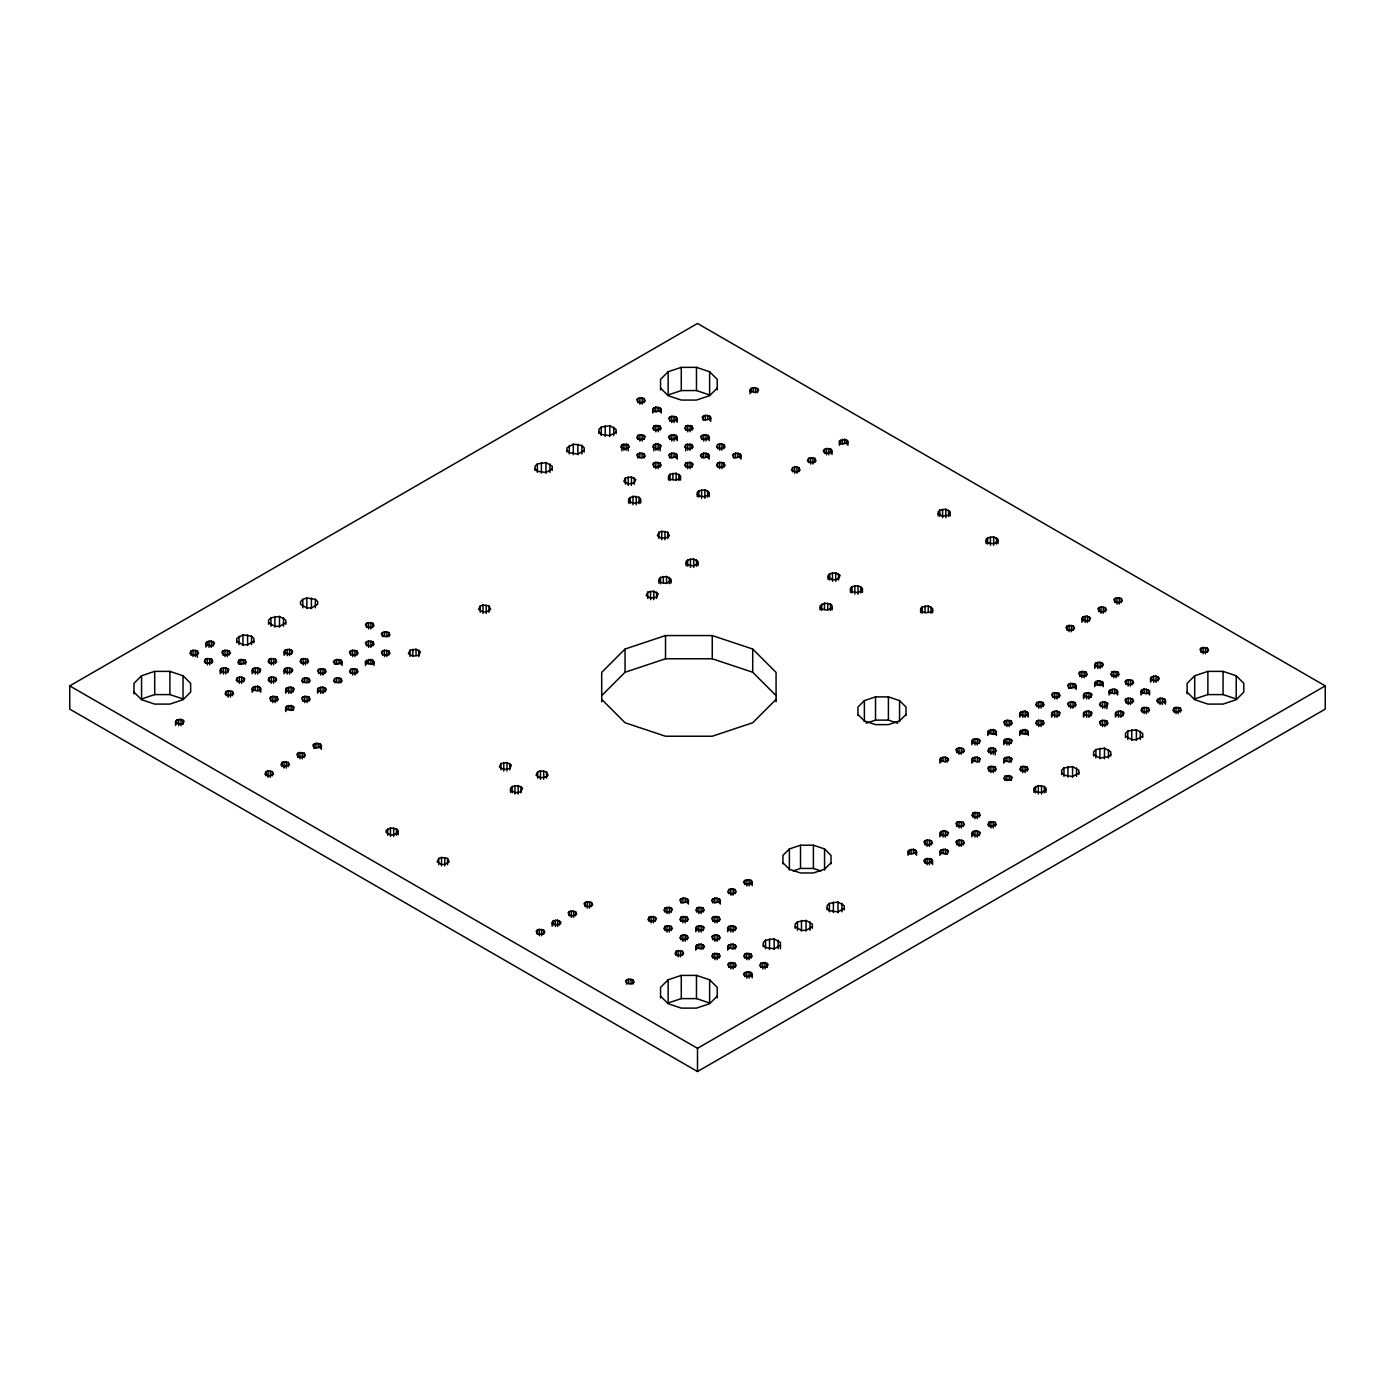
<?xml version="1.0" encoding="UTF-8"?>
<svg xmlns="http://www.w3.org/2000/svg" width="1395" height="1395" viewBox="0 0 1395 1395"><rect width="100%" height="100%" fill="white"/><g stroke="black" fill="none" stroke-linecap="round" stroke-linejoin="round"><path stroke-width="1.5" d="M133.972 692.112L141.558 699.715L154.706 704.091L169.894 704.091L183.041 699.715L190.644 692.112L190.644 683.358L183.041 675.755L169.894 671.379L154.706 671.379L141.558 675.755L133.972 683.358L133.972 693.908M191.08 650.907L189.929 653.383L191.08 654.534L195.37 655.197L198.508 653.383L197.358 650.907L193.068 650.244L191.08 650.907L191.08 655.127M205.885 644.176L211.325 645.99L213.313 645.327L214.464 642.851L211.325 641.037L207.035 641.7L205.885 642.851L205.885 647.071M205.431 659.207L204.28 661.683L207.419 663.497L212.86 661.683L211.726 659.207L207.419 658.545L205.431 659.207L205.431 663.427M222.991 650.907L221.84 652.058L222.991 654.534L227.28 655.197L230.419 653.383L229.268 650.907L224.979 650.244L222.991 650.907L222.991 655.127M253.855 642.729L253.855 638.509L251.553 636.207L242.974 634.882L236.697 638.509L236.697 642.729M285.766 624.297L285.766 620.077L279.488 616.45L270.909 617.776L268.607 620.077L268.607 624.297M220.236 670.89L225.676 672.704L227.681 672.041L228.832 669.565L225.676 667.752L221.386 668.414L220.236 669.565L220.236 673.785M253.855 641.159L247.578 644.786L242.974 644.786L236.697 641.159M175.561 722.488L181.001 724.301L182.989 723.639L184.14 721.163L181.001 719.349L176.712 720.012L175.561 721.163L175.561 725.383M238.946 660.131L237.795 662.608L240.934 664.421L246.374 662.608L245.224 660.131L240.934 659.469L238.946 660.131L238.946 664.351M302.82 599.344L300.518 601.646L300.518 604.314L306.813 607.941L311.399 607.941L317.694 604.314L317.694 601.646L315.392 599.344L306.813 598.019L302.82 599.344L302.82 607.801M285.766 622.728L279.488 626.355L274.885 626.355L268.607 622.728M237.342 677.639L236.191 680.115L239.347 681.928L243.637 681.266L244.788 678.772L241.631 676.959L237.342 677.639L237.342 681.859M226.182 691.449L225.031 693.925L228.17 695.739L233.61 693.925L232.459 691.449L228.17 690.787L226.182 691.449L226.182 695.669M252.164 670.89L257.604 672.704L259.592 672.041L260.743 669.565L257.604 667.752L253.315 668.414L252.164 669.565L252.164 673.785M269.27 659.207L268.119 661.683L271.258 663.497L276.698 661.683L275.547 659.207L271.258 658.545L269.27 659.207L269.27 663.427M284.074 652.476L289.515 654.29L291.503 653.627L292.654 651.151L289.515 649.32L285.225 650L284.074 651.151L284.074 655.371M260.743 692.216L260.743 687.997L257.604 686.183L252.164 687.997L252.164 692.216M269.27 677.639L268.119 680.115L271.258 681.928L276.698 680.115L275.547 677.639L271.258 676.959L269.27 677.639L269.27 681.859M260.743 689.322L257.604 691.135L252.164 689.322M284.074 670.89L289.515 672.704L292.654 670.89L292.654 669.565L289.515 667.752L285.225 668.414L284.074 669.565L284.074 673.785M301.18 659.207L300.03 661.683L303.168 663.497L308.609 661.683L307.458 659.207L303.168 658.545L301.18 659.207L301.18 663.427M270.857 696.977L269.706 698.128L270.857 700.604L275.146 701.267L278.285 699.453L277.134 696.977L272.845 696.314L270.857 696.977L270.857 701.197M285.661 690.246L291.102 692.059L293.107 691.397L294.24 688.921L291.102 687.107L286.812 687.77L285.661 688.921L285.661 693.141M302.767 678.545L301.616 681.022L302.767 682.172L307.057 682.835L310.213 681.022L309.062 678.545L304.773 677.883L302.767 678.545L302.767 682.765M318.723 669.338L317.572 670.489L318.723 672.965L323.03 673.628L326.168 671.815L325.018 669.338L320.728 668.676L318.723 669.338L318.723 673.558M366.606 623.269L365.455 624.419L366.606 626.896L370.896 627.558L374.034 625.745L372.883 623.269L368.594 622.606L366.606 623.269L366.606 627.488M285.661 708.66L291.102 710.473L293.107 709.811L294.24 707.335L291.102 705.521L286.812 706.184L285.661 707.335L285.661 711.555M342.124 665.502L342.124 661.282L340.973 660.131L336.683 659.469L333.544 661.282L333.544 662.608L336.683 664.421L342.124 662.608M302.767 696.977L301.616 698.128L302.767 700.604L307.057 701.267L310.213 699.453L309.062 696.977L304.773 696.314L302.767 696.977L302.767 701.197M552.263 470.446L552.263 466.226L545.968 462.599L537.389 463.925L535.087 466.226L535.087 470.446M350.651 650.907L349.5 652.058L350.651 654.534L354.94 655.197L358.079 653.383L356.928 650.907L352.639 650.244L350.651 650.907L350.651 655.127M317.572 690.246L323.03 692.059L326.168 690.246L326.168 688.921L323.03 687.107L318.723 687.77L317.572 688.921L317.572 693.141M366.606 641.7L365.455 642.851L366.606 645.327L370.896 645.99L374.034 644.176L372.883 641.7L368.594 641.037L366.606 641.7L366.606 645.92M334.695 678.545L333.544 681.022L334.695 682.172L338.985 682.835L342.124 681.022L340.973 678.545L336.683 677.883L334.695 678.545L334.695 682.765M584.174 452.015L584.174 447.795L581.872 445.493L573.293 444.168L566.998 447.795L566.998 452.015M382.561 632.493L381.41 633.644L382.561 636.12L386.851 636.783L389.99 634.969L388.839 632.493L384.549 631.83L382.561 632.493L382.561 636.713M350.651 669.338L349.5 671.815L350.651 672.965L354.94 673.628L358.079 671.815L356.928 669.338L352.639 668.676L350.651 669.338L350.651 673.558M552.263 468.877L545.968 472.504L537.389 471.179L535.087 468.877M374.034 665.502L374.034 661.282L370.896 659.469L365.455 661.282L365.455 665.502M616.084 433.601L616.084 429.381L609.807 425.754L601.228 427.079L598.926 429.381L598.926 433.601M382.561 650.907L381.41 652.058L382.561 654.534L386.851 655.197L389.99 653.383L388.839 650.907L384.549 650.244L382.561 650.907L382.561 655.127M584.174 450.445L577.896 454.072L569.299 452.747L566.998 450.445M374.034 662.608L370.896 664.421L365.455 662.608M637.864 398.482L636.713 399.633L637.864 402.109L642.153 402.771L645.31 400.958L644.159 398.482L639.869 397.819L637.864 398.482L637.864 402.702M266.079 771.592L264.928 774.086L266.079 775.219L270.368 775.899L273.507 774.086L272.356 771.592L268.067 770.929L266.079 771.592L266.079 775.829M717.222 389.885L717.222 379.335L709.619 371.733L696.471 367.356L681.283 367.356L668.135 371.733L660.55 379.335L660.55 389.885M282.034 762.385L280.883 764.861L284.022 766.675L289.462 764.861L288.312 762.385L284.022 761.722L282.034 762.385L282.034 766.605M616.084 432.031L609.807 435.659L601.228 434.333L598.926 432.031M297.989 753.178L296.839 754.329L297.989 756.805L302.279 757.468L305.418 755.654L304.267 753.178L299.977 752.515L297.989 753.178L297.989 757.398M321.373 749.324L321.373 745.104L320.222 743.971L315.933 743.291L312.794 745.104L313.945 747.598L315.933 748.261L321.373 746.447M410.025 650.192L408.421 653.662L412.815 656.191L418.814 655.266L420.436 651.796L416.024 649.268L410.025 650.192L410.025 656.522M661.265 413.077L661.265 408.84L655.824 407.026L652.686 408.84L652.686 413.077M621.908 444.552L620.758 447.028L621.908 448.179L626.198 448.841L629.354 447.028L628.203 444.552L621.908 444.552L621.908 450.881M661.265 410.182L655.824 411.996L652.686 410.182M637.864 435.345L636.713 437.821L639.869 439.634L644.159 438.972L645.31 436.478L642.153 434.665L637.864 435.345L637.864 439.565M653.836 426.12L652.686 428.596L655.824 430.41L661.265 428.596L660.114 426.12L655.824 425.458L653.836 426.12L653.836 430.34M480.229 605.971L478.625 609.441L483.019 611.969L486.245 611.969L490.639 609.441L489.035 605.971L483.019 605.046L480.229 605.971L480.229 612.3M677.22 422.284L677.22 418.064L676.069 416.913L671.78 416.251L668.641 418.064L669.792 420.54L671.78 421.203L677.22 419.389M637.864 453.759L636.713 454.909L637.864 457.386L642.153 458.048L645.31 456.235L644.159 453.759L639.869 453.096L637.864 453.759L637.864 457.978M653.836 444.552L652.686 447.028L655.824 448.841L660.114 448.179L661.265 445.702L658.126 443.889L653.836 444.552L653.836 450.881M625.448 477.91L623.827 481.38L628.238 483.925L634.237 482.984L635.841 479.514L631.447 476.985L625.448 477.91L625.448 484.239M677.22 440.715L677.22 436.478L676.069 435.345L671.78 434.665L668.641 436.478L668.641 437.821L671.78 439.634L677.22 437.821M717.222 388.106L709.619 395.692L696.471 400.069L681.283 400.069L668.135 395.692L660.55 388.106M685.747 426.12L684.596 428.596L687.735 430.41L693.175 428.596L692.025 426.12L687.735 425.458L685.747 426.12L685.747 430.34M653.836 462.983L652.686 464.117L653.836 466.61L658.126 467.273L661.265 465.459L660.114 462.983L655.824 462.303L653.836 462.983L653.836 467.203M710.735 421.36L710.735 417.14L709.584 415.989L705.295 415.326L702.138 417.14L703.289 419.616L705.295 420.279L710.735 418.465M677.22 459.129L677.22 454.909L676.069 453.759L671.78 453.096L668.641 454.909L669.792 457.386L671.78 458.048L677.22 456.235M640.636 503.089L640.636 498.869L639.032 497.265L633.016 496.324L628.622 498.869L628.622 503.089M685.747 444.552L684.596 447.028L685.747 448.179L690.037 448.841L693.175 447.028L692.025 444.552L685.747 444.552L685.747 450.881M709.131 440.715L709.131 436.478L707.98 435.345L703.69 434.665L700.552 436.478L701.702 438.972L703.69 439.634L709.131 437.821M750.022 390.827L755.462 392.64L757.45 391.978L758.601 389.501L755.462 387.688L751.173 388.351L750.022 389.501L750.022 393.721M640.636 500.718L639.032 502.339L633.016 503.264L628.622 500.718M680.533 480.054L680.533 475.834L676.139 473.289L670.123 474.23L668.519 475.834L668.519 480.054M685.747 462.983L684.596 465.459L687.735 467.273L692.025 466.61L693.175 464.117L690.037 462.303L685.747 462.983L685.747 467.203M709.131 459.129L709.131 454.909L707.98 453.759L703.69 453.096L700.552 454.909L700.552 456.235L703.69 458.048L709.131 456.235M680.533 477.7L676.139 480.229L670.123 479.305L668.519 477.7M717.658 444.552L716.507 447.028L719.646 448.841L725.086 447.028L723.935 444.552L719.646 443.889L717.658 444.552L717.658 448.772M717.658 462.983L716.507 465.459L717.658 466.61L721.947 467.273L725.086 465.459L723.935 462.983L719.646 462.303L717.658 462.983L717.658 467.203M741.041 459.129L741.041 454.909L739.891 453.759L735.601 453.096L732.462 454.909L733.613 457.386L735.601 458.048L741.041 456.235M709.253 496.637L709.253 492.418L704.859 489.872L698.843 490.813L697.238 492.418L697.238 496.637M658.946 532.262L657.341 535.732L661.736 538.278L667.752 537.337L669.356 535.732L667.752 532.262L661.736 531.338L658.946 532.262L658.946 538.592M709.253 494.283L704.859 496.812L698.843 495.888L697.238 494.283M398.098 834.751L398.098 830.531L396.476 828.909L390.478 827.985L386.084 830.531L386.084 832.379L390.478 834.925L393.686 834.925L398.098 832.379M670.96 583.232L670.96 579.012L666.566 576.484L660.55 577.408L658.946 579.012L658.946 583.232M647.786 592.143L646.181 595.613L650.576 598.159L656.574 597.234L658.196 593.764L653.784 591.218L647.786 592.143L647.786 598.472M698.075 565.742L698.075 561.505L693.681 558.976L687.683 559.901L686.061 561.505L686.061 565.742M670.96 580.878L666.566 583.424L660.55 582.482L658.946 580.878M792.656 467.587L791.506 470.063L792.656 471.214L796.946 471.876L800.085 470.063L798.934 467.587L794.644 466.924L792.656 467.587L792.656 471.806M698.075 563.371L693.681 565.917L687.683 564.975L686.061 563.371M500.979 763.501L499.375 766.971L503.769 769.517L509.768 768.575L511.39 765.123L506.995 762.577L500.979 763.501L500.979 769.831M808.612 458.362L807.461 460.838L808.612 461.989L812.901 462.652L816.04 460.838L814.889 458.362L810.6 457.7L808.612 458.362L808.612 462.582M831.995 454.526L831.995 450.306L830.845 449.155L826.555 448.492L823.416 450.306L823.416 451.631L826.555 453.445L831.995 451.631M776.073 701.842L776.073 672.407L752.707 649.041L712.252 635.562L665.52 635.562L625.047 649.041L601.698 672.407L601.698 701.842M847.951 445.319L847.951 441.099L844.812 439.285L839.371 441.099L839.371 445.319M847.951 442.424L842.51 444.238L839.371 442.424M438.745 858.396L437.141 861.866L441.535 864.412L444.761 864.412L449.155 861.866L447.551 858.396L441.535 857.472L438.745 858.396L438.745 864.726M601.698 695.617L625.047 672.25L665.52 658.771L712.252 658.771L752.707 672.25L776.073 695.617M510.535 790.006L514.929 792.552L518.155 792.552L520.945 791.61L522.55 788.14L518.155 785.612L512.157 786.536L510.535 788.14L510.535 792.36M537.685 771.801L536.064 775.271L540.475 777.8L546.474 776.875L548.078 775.271L546.474 771.801L540.475 770.86L537.685 771.801L537.685 778.131M828.089 577.199L832.484 579.727L835.71 579.727L838.482 578.803L840.104 575.333L835.71 572.787L829.694 573.729L828.089 575.333L828.089 579.553M832.117 609.964L832.117 605.726L830.513 604.122L824.497 603.198L820.103 605.726L820.103 609.964M862.441 592.457L862.441 588.237L858.047 585.691L852.031 586.615L850.427 588.237L850.427 592.457M832.117 607.592L827.723 610.138L821.725 609.197L820.103 607.592M950.204 515.993L950.204 511.773L945.81 509.227L939.794 510.151L938.19 511.773L938.19 515.993M862.441 590.085L858.047 592.631L852.031 591.707L850.427 590.085M950.204 513.622L948.6 515.226L942.584 516.167L938.19 513.622M537.337 930.064L536.186 931.215L537.337 933.691L541.626 934.354L544.765 932.54L543.631 930.064L539.324 929.401L537.337 930.064L537.337 934.284M552.141 923.316L557.582 925.129L560.738 923.316L560.738 921.99L557.582 920.177L553.292 920.84L552.141 921.99L552.141 926.21M776.073 699.383L752.707 722.75L712.252 736.229L665.52 736.229L625.047 722.75L601.698 699.383M569.247 911.632L568.114 912.783L569.247 915.259L573.554 915.922L576.693 914.109L575.542 911.632L571.253 910.97L569.247 911.632L569.247 915.852M585.22 902.425L584.069 903.576L585.22 906.053L589.51 906.715L592.648 904.902L591.497 902.425L587.208 901.763L585.22 902.425L585.22 906.645M998.07 543.631L998.07 539.412L993.676 536.866L987.677 537.79L986.056 539.412L986.056 543.631M932.645 612.719L932.645 608.499L928.25 605.953L922.252 606.895L920.63 608.499L920.63 612.719M998.07 541.26L993.676 543.806L987.677 542.864L986.056 541.26M932.645 610.365L931.04 611.969L925.042 612.893L920.63 610.365M906 715.495L906 707.056L899.548 700.604L888.406 696.89L875.519 696.89L864.377 700.604L857.942 707.056L857.942 715.495M649.041 917.16L647.89 919.636L651.029 921.45L655.319 920.787L656.47 918.311L653.331 916.498L649.041 917.16L649.041 921.38M664.996 907.953L663.846 910.429L666.984 912.243L671.274 911.58L672.425 909.104L669.286 907.291L664.996 907.953L664.996 912.173M688.38 904.1L688.38 899.88L687.229 898.729L682.94 898.066L679.801 899.88L680.952 902.356L682.94 903.018L688.38 901.205M664.996 926.367L663.846 928.843L666.984 930.657L672.425 928.843L671.274 926.367L666.984 925.705L664.996 926.367L664.996 930.587M680.952 917.16L679.801 919.636L680.952 920.787L685.241 921.45L688.38 919.636L687.229 917.16L682.94 916.498L680.952 917.16L680.952 921.38M696.907 907.953L695.756 910.429L698.895 912.243L704.336 910.429L703.202 907.953L698.895 907.291L696.907 907.953L696.907 912.173M626.704 979.813L625.553 980.964L626.704 983.44L630.993 984.103L634.132 982.289L632.981 979.813L628.692 979.15L626.704 979.813L626.704 984.033M720.308 904.1L720.308 899.88L719.157 898.729L714.868 898.066L711.712 899.88L711.712 901.205L714.868 903.018L720.308 901.205M680.952 935.592L679.801 938.068L682.94 939.881L688.38 938.068L687.229 935.592L682.94 934.929L680.952 935.592L680.952 939.812M728.818 889.522L727.684 891.998L728.818 893.149L733.125 893.811L736.264 891.998L735.113 889.522L730.823 888.859L728.818 889.522L728.818 893.742M906 714.484L899.548 720.919L888.406 724.633L875.519 724.633L864.377 720.919L857.942 714.484M695.756 928.843L701.197 930.657L703.202 929.994L704.336 927.518L701.197 925.705L696.907 926.367L695.756 927.518L695.756 931.738M752.219 885.685L752.219 881.466L751.068 880.315L746.778 879.652L743.64 881.466L743.64 882.791L746.778 884.604L752.219 882.791M676.174 951.25L675.023 953.727L676.174 954.877L680.464 955.54L683.602 953.727L682.451 951.25L678.162 950.588L676.174 951.25L676.174 955.47M712.862 917.16L711.712 918.311L712.862 920.787L717.152 921.45L720.308 919.636L719.157 917.16L714.868 916.498L712.862 917.16L712.862 921.38M831.001 863.819L831.001 855.379L824.55 848.945L813.407 845.213L800.521 845.213L789.378 848.945L782.944 855.379L782.944 863.819M695.756 947.275L701.197 949.088L704.336 947.275L704.336 945.949L701.197 944.136L696.907 944.799L695.756 945.949L695.756 950.169M717.222 997.931L717.222 987.364L709.619 979.778L696.471 975.401L681.283 975.401L668.135 979.778L660.55 987.364L660.55 997.931M712.862 935.592L711.712 936.743L712.862 939.219L717.152 939.881L720.308 938.068L719.157 935.592L714.868 934.929L712.862 935.592L712.862 939.812M727.684 928.843L733.125 930.657L736.264 928.843L736.264 927.518L733.125 925.705L728.818 926.367L727.684 927.518L727.684 931.738M712.862 954.006L711.712 956.482L714.868 958.295L720.308 956.482L719.157 954.006L714.868 953.343L712.862 954.006L712.862 958.225M727.684 947.275L733.125 949.088L736.264 947.275L736.264 945.949L733.125 944.136L728.818 944.799L727.684 945.949L727.684 950.169M728.818 963.23L727.684 964.381L728.818 966.857L733.125 967.52L736.264 965.706L735.113 963.23L730.823 962.567L728.818 963.23L728.818 967.45M1067.123 626.041L1065.972 627.192L1067.123 629.668L1071.412 630.331L1074.551 628.517L1073.4 626.041L1069.111 625.378L1067.123 626.041L1067.123 630.261M831.001 862.808L824.55 869.242L813.407 872.974L800.521 872.974L789.378 869.242L782.944 862.808M744.79 954.006L743.64 956.482L746.778 958.295L752.219 956.482L751.068 954.006L746.778 953.343L744.79 954.006L744.79 958.225M939.899 760.258L945.339 762.071L948.495 760.258L948.495 758.932L945.339 757.119L941.05 757.781L939.899 758.932L939.899 763.152M1081.927 619.31L1087.368 621.124L1089.355 620.461L1090.506 617.985L1087.368 616.172L1083.078 616.834L1081.927 617.985L1081.927 622.205M780.45 948.844L780.45 942.514L774.155 938.887L765.576 940.23L763.274 942.514L763.274 946.734M957.005 748.574L955.854 749.725L957.005 752.201L961.294 752.864L964.451 751.051L963.3 748.574L959.01 747.912L957.005 748.574L957.005 752.794M1099.033 607.61L1097.882 608.761L1099.033 611.237L1103.323 611.899L1106.462 610.086L1105.311 607.61L1101.021 606.947L1099.033 607.61L1099.033 611.83M971.827 741.826L977.267 743.64L979.255 742.977L980.406 740.501L977.267 738.687L972.96 739.35L971.827 740.501L971.827 744.721M717.222 996.135L709.619 1003.737L696.471 1008.114L681.283 1008.114L668.135 1003.737L660.55 996.135M1114.989 598.403L1113.838 599.554L1114.989 602.03L1119.278 602.692L1122.417 600.879L1121.266 598.403L1116.976 597.74L1114.989 598.403L1114.989 602.623M752.219 977.808L752.219 973.588L751.068 972.437L746.778 971.774L743.64 973.588L743.64 974.913L746.778 976.727L752.219 974.913M812.361 928.32L812.361 924.1L806.066 920.473L797.487 921.799L795.185 924.1L795.185 928.32M996.361 735.514L996.361 731.294L993.223 729.48L987.782 731.294L987.782 735.514M760.746 963.23L759.595 965.706L762.734 967.52L767.023 966.857L768.174 964.381L765.035 962.567L760.746 963.23L760.746 967.45M780.45 945.182L774.155 948.809L765.576 947.484L763.274 945.182M1004.888 720.936L1003.737 722.087L1004.888 724.563L1009.178 725.226L1012.317 723.412L1011.166 720.936L1006.876 720.273L1004.888 720.936L1004.888 725.156M996.361 732.619L993.223 734.433L987.782 732.619M971.827 760.258L977.267 762.071L979.255 761.408L980.406 758.932L977.267 757.119L972.96 757.781L971.827 758.932L971.827 763.152M1028.272 717.082L1028.272 712.862L1025.133 711.049L1019.693 712.862L1019.693 717.082M844.271 909.889L844.271 905.669L837.994 902.042L829.397 903.367L827.113 905.669L827.113 909.889M988.933 748.574L987.782 751.051L990.921 752.864L996.361 751.051L995.21 748.574L990.921 747.912L988.933 748.574L988.933 752.794M812.361 926.751L806.066 930.378L801.48 930.378L795.185 926.751M1036.799 702.505L1035.648 704.981L1038.787 706.794L1044.227 704.981L1043.076 702.505L1038.787 701.842L1036.799 702.505L1036.799 706.724M1028.272 714.188L1025.133 716.001L1019.693 714.188M1003.737 741.826L1009.178 743.64L1011.166 742.977L1012.317 740.501L1009.178 738.687L1004.888 739.35L1003.737 740.501L1003.737 744.721M1052.754 693.298L1051.603 694.448L1052.754 696.925L1057.044 697.587L1060.183 695.774L1059.032 693.298L1054.742 692.635L1052.754 693.298L1052.754 697.517M1028.272 735.514L1028.272 731.294L1025.133 729.48L1019.693 731.294L1019.693 735.514M1079.887 672.111L1078.736 673.244L1079.887 675.738L1084.177 676.401L1087.315 674.587L1086.164 672.111L1081.875 671.431L1079.887 672.111L1079.887 676.331M844.271 908.319L837.994 911.946L829.397 910.621L827.113 908.319M1076.138 689.444L1076.138 685.224L1074.987 684.073L1070.697 683.41L1067.559 685.224L1068.709 687.7L1070.697 688.363L1076.138 686.549M988.933 766.988L987.782 768.139L988.933 770.615L993.223 771.278L996.361 769.465L995.21 766.988L990.921 766.326L988.933 766.988L988.933 771.208M1036.799 720.936L1035.648 723.412L1038.787 725.226L1044.227 723.412L1043.076 720.936L1038.787 720.273L1036.799 720.936L1036.799 725.156M1094.691 665.363L1100.132 667.176L1103.271 665.363L1103.271 664.037L1100.132 662.224L1095.842 662.887L1094.691 664.037L1094.691 668.257M916.567 855.274L916.567 851.055L913.429 849.241L907.988 851.055L907.988 855.274M1028.272 732.619L1025.133 734.433L1019.693 732.619M1003.737 760.258L1009.178 762.071L1011.166 761.408L1012.317 758.932L1009.178 757.119L1004.888 757.781L1003.737 758.932L1003.737 763.152M1051.603 714.188L1057.044 716.001L1059.032 715.339L1060.183 712.862L1057.044 711.049L1052.754 711.712L1051.603 712.862L1051.603 717.082M925.094 840.697L923.943 841.848L925.094 844.324L929.384 844.986L932.523 843.173L931.372 840.697L927.082 840.034L925.094 840.697L925.094 844.917M916.567 852.38L911.127 854.193L907.988 852.38M1068.709 702.505L1067.559 703.655L1068.709 706.132L1072.999 706.794L1076.138 704.981L1074.987 702.505L1070.697 701.842L1068.709 702.505L1068.709 706.724M939.899 833.966L945.339 835.779L947.344 835.117L948.495 832.641L945.339 830.827L941.05 831.49L939.899 832.641L939.899 836.861M1103.271 686.689L1103.271 682.469L1097.83 680.655L1094.691 682.469L1094.691 686.689M1083.514 695.774L1088.954 697.587L1090.942 696.925L1092.093 694.448L1088.954 692.635L1084.665 693.298L1083.514 694.448L1083.514 698.668M957.005 822.265L955.854 823.416L957.005 825.892L961.294 826.555L964.451 824.741L963.3 822.265L959.01 821.603L957.005 822.265L957.005 826.485M1004.888 776.213L1003.737 778.689L1006.876 780.503L1011.166 779.84L1012.317 777.364L1009.178 775.55L1004.888 776.213L1004.888 780.433M1111.798 672.111L1110.647 674.587L1113.785 676.401L1119.226 674.587L1118.075 672.111L1113.785 671.431L1111.798 672.111L1111.798 676.331M932.523 864.499L932.523 860.279L931.372 859.128L927.082 858.466L923.943 860.279L923.943 861.604L927.082 863.418L932.523 861.604M972.96 813.058L971.827 815.534L974.965 817.348L980.406 815.534L979.255 813.058L974.965 812.396L972.96 813.058L972.96 817.278M1103.271 683.794L1100.132 685.608L1094.691 683.794M1020.844 766.988L1019.693 769.465L1022.831 771.278L1028.272 769.465L1027.121 766.988L1022.831 766.326L1020.844 766.988L1020.844 771.208M939.899 852.38L945.339 854.193L947.344 853.531L948.495 851.055L945.339 849.241L941.05 849.904L939.899 851.055L939.899 855.274M1083.514 714.188L1088.954 716.001L1090.942 715.339L1092.093 712.862L1088.954 711.049L1084.665 711.712L1083.514 712.862L1083.514 717.082M957.005 840.697L955.854 841.848L957.005 844.324L961.294 844.986L964.451 843.173L963.3 840.697L959.01 840.034L957.005 840.697L957.005 844.917M1117.639 694.972L1117.639 690.752L1114.483 688.938L1109.042 690.752L1109.042 694.972M1100.62 702.505L1099.469 704.981L1102.608 706.794L1106.915 706.132L1108.049 703.655L1104.91 701.842L1100.62 702.505L1100.62 706.724M971.827 833.966L977.267 835.779L979.255 835.117L980.406 832.641L977.267 830.827L972.96 831.49L971.827 832.641L971.827 836.861M1126.149 680.394L1125.015 681.545L1126.149 684.021L1130.456 684.683L1133.594 682.87L1132.444 680.394L1128.154 679.731L1126.149 680.394L1126.149 684.614M1117.639 692.077L1114.483 693.89L1109.042 692.077M988.933 822.265L987.782 824.741L990.921 826.555L996.361 824.741L995.21 822.265L990.921 821.603L988.933 822.265L988.933 826.485M1100.62 720.936L1099.469 722.087L1100.62 724.563L1104.91 725.226L1108.049 723.412L1106.915 720.936L1102.608 720.273L1100.62 720.936L1100.62 725.156M1045.954 792.36L1045.954 788.14L1044.332 786.536L1038.333 785.612L1033.939 788.14L1033.939 792.36M1126.149 698.825L1125.015 699.976L1126.149 702.452L1130.456 703.115L1133.594 701.301L1132.444 698.825L1128.154 698.163L1126.149 698.825L1126.149 703.045M1115.425 714.188L1120.865 716.001L1122.87 715.339L1124.021 712.862L1120.865 711.049L1116.575 711.712L1115.425 712.862L1115.425 717.082M1150.544 679.191L1155.984 681.004L1159.123 679.191L1159.123 677.865L1155.984 676.052L1151.695 676.714L1150.544 677.865L1150.544 682.085M1078.841 774.469L1078.841 770.249L1072.563 766.622L1063.966 767.947L1061.682 770.249L1061.682 774.469M1149.55 694.972L1149.55 690.752L1144.109 688.938L1140.971 690.752L1140.971 694.972M1045.954 790.006L1041.542 792.552L1035.543 791.61L1033.939 790.006M1149.55 692.077L1146.411 693.89L1140.971 692.077M1110.751 756.038L1110.751 751.818L1104.474 748.191L1095.895 749.516L1093.593 751.818L1093.593 756.038M1201.147 648.152L1199.996 649.303L1201.147 651.779L1205.437 652.442L1208.593 650.628L1207.442 648.152L1203.153 647.489L1201.147 648.152L1201.147 652.372M1142.121 708.032L1140.971 710.508L1144.109 712.322L1149.55 710.508L1148.399 708.032L1144.109 707.37L1142.121 708.032L1142.121 712.252M1078.841 772.9L1072.563 776.527L1063.966 775.202L1061.682 772.9M1165.505 704.196L1165.505 699.976L1164.354 698.825L1160.065 698.163L1156.926 699.976L1156.926 701.301L1160.065 703.115L1165.505 701.301M1142.662 737.606L1142.662 733.386L1136.384 729.759L1127.805 731.102L1125.503 733.386L1125.503 737.606M1110.751 754.468L1108.45 756.77L1099.87 758.095L1093.593 754.468M1187.128 692.112L1194.713 699.715L1207.878 704.091L1223.066 704.091L1236.214 699.715L1243.799 692.112L1243.799 683.358L1236.214 675.755L1223.066 671.379L1207.878 671.379L1194.713 675.755L1187.128 683.358L1187.128 693.908M1142.662 736.054L1136.384 739.681L1131.781 739.681L1125.503 736.054M1174.032 708.032L1172.881 710.508L1176.02 712.322L1181.46 710.508L1180.309 708.032L1176.02 707.37L1174.032 708.032L1174.032 712.252M69.75 685.887L697.5 323.466L1325.25 685.887L1325.25 709.113L697.5 1071.534L69.75 709.113L69.75 685.887L697.5 1048.325L1325.25 685.887M709.619 371.733L709.619 394.959L696.471 390.565L681.283 390.565L668.135 394.959L668.135 371.733M183.041 675.755L183.041 698.965L169.894 694.588L154.706 694.588L141.558 698.965L141.558 675.755M866.225 723.203L875.519 720.116L888.406 720.116L897.7 723.203M1236.214 675.755L1236.214 698.965L1223.066 694.588L1207.878 694.588L1194.713 698.965L1194.713 675.755M793.092 870.916L800.521 868.44L813.407 868.44L820.835 870.916M709.619 979.778L709.619 1002.988L696.471 998.611L681.283 998.611L668.135 1002.988L668.135 979.778M1223.066 671.379L1223.066 694.588M1207.878 671.379L1207.878 694.588M1207.442 648.152L1207.442 652.372M1205.437 647.489L1205.437 653.819M1203.153 647.489L1203.153 653.819M1180.309 708.032L1180.309 712.252M1178.322 707.37L1178.322 713.699M1176.02 707.37L1176.02 713.699M1164.354 698.825L1164.354 703.045M1162.366 698.163L1162.366 704.492M1160.065 698.163L1160.065 704.492M1158.077 698.825L1158.077 703.045M1157.972 676.714L1157.972 680.934M1155.984 676.052L1155.984 682.382M1153.682 676.052L1153.682 682.382M1151.695 676.714L1151.695 680.934M1148.399 689.601L1148.399 693.821M1148.399 708.032L1148.399 712.252M1146.411 688.938L1146.411 693.158M1146.411 707.37L1146.411 713.699M1144.109 688.938L1144.109 693.158M1144.109 707.37L1144.109 713.699M1142.121 689.601L1142.121 693.821M1140.36 731.102L1140.36 739.542M1136.384 729.759L1136.384 740.309M1132.444 680.394L1132.444 684.614M1132.444 698.825L1132.444 703.045M1131.781 729.759L1131.781 740.309M1130.456 679.731L1130.456 686.061M1130.456 698.163L1130.456 704.492M1128.154 679.731L1128.154 686.061M1128.154 698.163L1128.154 704.492M1127.805 731.102L1127.805 739.542M1122.87 711.712L1122.87 715.931M1121.266 598.403L1121.266 602.623M1120.865 711.049L1120.865 717.379M1119.278 597.74L1119.278 604.07M1118.581 711.049L1118.581 717.379M1118.075 672.111L1118.075 676.331M1116.976 597.74L1116.976 604.07M1116.488 689.601L1116.488 693.821M1116.575 711.712L1116.575 715.931M1116.087 671.431L1116.087 677.778M1114.483 688.938L1114.483 693.158M1113.785 671.431L1113.785 677.778M1112.199 688.938L1112.199 693.158M1110.193 689.601L1110.193 693.821M1108.45 749.516L1108.45 757.956M1106.915 702.505L1106.915 708.834M1106.915 720.936L1106.915 725.156M1105.311 607.61L1105.311 611.83M1104.91 701.842L1104.91 708.172M1104.91 720.273L1104.91 726.603M1104.474 748.191L1104.474 758.74M1103.323 606.947L1103.323 613.277M1102.608 701.842L1102.608 708.172M1102.608 720.273L1102.608 726.603M1102.12 662.887L1102.12 667.106M1102.12 681.318L1102.12 685.538M1101.021 606.947L1101.021 613.277M1100.132 662.224L1100.132 668.554M1100.132 680.655L1100.132 684.875M1099.87 748.191L1099.87 758.74M1097.83 662.224L1097.83 668.554M1097.83 680.655L1097.83 684.875M1095.895 749.516L1095.895 757.956M1095.842 662.887L1095.842 667.106M1095.842 681.318L1095.842 685.538M1090.942 693.298L1090.942 697.517M1090.942 711.712L1090.942 715.931M1089.355 616.834L1089.355 621.054M1088.954 692.635L1088.954 698.965M1088.954 711.049L1088.954 717.379M1087.368 616.172L1087.368 622.501M1086.653 692.635L1086.653 698.965M1086.653 711.049L1086.653 717.379M1086.164 672.111L1086.164 676.331M1085.066 616.172L1085.066 622.501M1084.665 693.298L1084.665 697.517M1084.665 711.712L1084.665 715.931M1084.177 671.431L1084.177 677.778M1083.078 616.834L1083.078 621.054M1081.875 671.431L1081.875 677.778M1076.539 767.947L1076.539 776.387M1074.987 684.073L1074.987 688.293M1074.987 702.505L1074.987 706.724M1073.4 626.041L1073.4 630.261M1072.999 683.41L1072.999 687.63M1072.999 701.842L1072.999 708.172M1072.563 766.622L1072.563 777.172M1071.412 625.378L1071.412 631.708M1070.697 683.41L1070.697 687.63M1070.697 701.842L1070.697 708.172M1069.111 625.378L1069.111 631.708M1068.709 684.073L1068.709 688.293M1067.96 766.622L1067.96 777.172M1063.966 767.947L1063.966 776.387M1059.032 693.298L1059.032 697.517M1059.032 711.712L1059.032 715.931M1057.044 692.635L1057.044 698.965M1057.044 711.049L1057.044 717.379M1054.742 692.635L1054.742 698.965M1054.742 711.049L1054.742 717.379M1052.754 711.712L1052.754 715.931M1044.332 786.536L1044.332 792.866M1043.076 702.505L1043.076 706.724M1043.076 720.936L1043.076 725.156M1041.542 785.612L1041.542 794.051M1041.088 701.842L1041.088 708.172M1041.088 720.273L1041.088 726.603M1038.787 701.842L1038.787 708.172M1038.787 720.273L1038.787 726.603M1038.333 785.612L1038.333 794.051M1035.543 786.536L1035.543 792.866M1027.121 711.712L1027.121 715.931M1027.121 730.143L1027.121 734.363M1027.121 766.988L1027.121 771.208M1025.133 711.049L1025.133 717.379M1025.133 729.48L1025.133 733.7M1025.133 766.326L1025.133 772.656M1022.831 711.049L1022.831 717.379M1022.831 729.48L1022.831 733.7M1022.831 766.326L1022.831 772.656M1020.844 711.712L1020.844 715.931M1020.844 730.143L1020.844 734.363M1011.166 720.936L1011.166 725.156M1011.166 739.35L1011.166 743.57M1011.166 757.781L1011.166 762.001M1011.166 776.213L1011.166 780.433M1009.178 720.273L1009.178 726.603M1009.178 738.687L1009.178 745.017M1009.178 757.119L1009.178 761.339M1009.178 775.55L1009.178 779.77M1006.876 720.273L1006.876 726.603M1006.876 738.687L1006.876 745.017M1006.876 757.119L1006.876 761.339M1006.876 775.55L1006.876 779.77M1004.888 739.35L1004.888 743.57M1004.888 757.781L1004.888 762.001M996.466 537.79L996.466 544.12M995.21 730.143L995.21 734.363M995.21 748.574L995.21 754.904M995.21 766.988L995.21 771.208M995.21 822.265L995.21 826.485M993.676 536.866L993.676 545.306M993.223 729.48L993.223 733.7M993.223 747.912L993.223 754.242M993.223 766.326L993.223 772.656M993.223 821.603L993.223 827.933M990.921 729.48L990.921 733.7M990.921 747.912L990.921 754.242M990.921 766.326L990.921 772.656M990.921 821.603L990.921 827.933M990.45 536.866L990.45 545.306M988.933 730.143L988.933 734.363M987.677 537.79L987.677 544.12M979.255 739.35L979.255 743.57M979.255 757.781L979.255 762.001M979.255 813.058L979.255 817.278M979.255 831.49L979.255 835.71M977.267 738.687L977.267 745.017M977.267 757.119L977.267 761.339M977.267 812.396L977.267 818.725M977.267 830.827L977.267 837.157M974.965 738.687L974.965 745.017M974.965 757.119L974.965 761.339M974.965 812.396L974.965 818.725M974.965 830.827L974.965 837.157M972.96 739.35L972.96 743.57M972.96 757.781L972.96 762.001M972.96 831.49L972.96 835.71M963.3 748.574L963.3 752.794M963.3 822.265L963.3 826.485M963.3 840.697L963.3 844.917M961.294 747.912L961.294 754.242M961.294 821.603L961.294 827.933M961.294 840.034L961.294 846.364M959.01 747.912L959.01 754.242M959.01 821.603L959.01 827.933M959.01 840.034L959.01 846.364M948.6 510.151L948.6 516.481M947.344 757.781L947.344 762.001M947.344 831.49L947.344 835.71M947.344 849.904L947.344 854.124M945.81 509.227L945.81 517.667M945.339 757.119L945.339 761.339M945.339 830.827L945.339 837.157M945.339 849.241L945.339 853.461M943.037 757.119L943.037 761.339M943.037 830.827L943.037 837.157M943.037 849.241L943.037 853.461M942.584 509.227L942.584 517.667M941.05 757.781L941.05 762.001M941.05 831.49L941.05 835.71M941.05 849.904L941.05 854.124M939.794 510.151L939.794 516.481M931.372 840.697L931.372 844.917M931.372 859.128L931.372 863.348M931.04 606.895L931.04 613.225M929.384 840.034L929.384 846.364M929.384 858.466L929.384 864.795M928.25 605.953L928.25 612.283M927.082 840.034L927.082 846.364M927.082 858.466L927.082 864.795M925.042 605.953L925.042 612.283M925.094 859.128L925.094 863.348M922.252 606.895L922.252 613.225M915.416 849.904L915.416 854.124M913.429 849.241L913.429 853.461M911.127 849.241L911.127 853.461M909.139 849.904L909.139 854.124M899.548 700.604L899.548 721.721M888.406 696.89L888.406 720.116M875.519 696.89L875.519 720.116M864.377 700.604L864.377 721.721M860.837 586.615L860.837 592.945M858.047 585.691L858.047 594.13M854.821 585.691L854.821 594.13M852.031 586.615L852.031 592.945M846.8 439.948L846.8 444.168M844.812 439.285L844.812 443.505M842.51 439.285L842.51 443.505M841.97 903.367L841.97 911.807M840.522 439.948L840.522 444.168M838.482 573.729L838.482 580.058M837.994 902.042L837.994 912.592M835.71 572.787L835.71 581.227M833.39 902.042L833.39 912.592M832.484 572.787L832.484 581.227M830.845 449.155L830.845 453.375M830.513 604.122L830.513 610.452M829.694 573.729L829.694 580.058M829.397 903.367L829.397 911.807M828.857 448.492L828.857 454.822M827.723 603.198L827.723 609.528M826.555 448.492L826.555 454.822M824.567 449.155L824.567 453.375M824.497 603.198L824.497 609.528M824.55 848.945L824.55 870.044M821.725 604.122L821.725 610.452M814.889 458.362L814.889 462.582M813.407 845.213L813.407 868.44M812.901 457.7L812.901 464.029M810.6 457.7L810.6 464.029M810.059 921.799L810.059 930.238M806.066 920.473L806.066 931.023M801.48 920.473L801.48 931.023M800.521 845.213L800.521 868.44M798.934 467.587L798.934 471.806M797.487 921.799L797.487 930.238M796.946 466.924L796.946 473.254M794.644 466.924L794.644 473.254M789.378 848.945L789.378 870.044M778.148 940.23L778.148 948.67M774.155 938.887L774.155 949.454M769.552 938.887L769.552 949.454M767.023 963.23L767.023 967.45M765.576 940.23L765.576 948.67M765.035 962.567L765.035 968.897M762.734 962.567L762.734 968.897M757.45 388.351L757.45 392.57M755.462 387.688L755.462 391.908M753.16 387.688L753.16 391.908M752.707 649.041L752.707 672.25M751.173 388.351L751.173 392.57M751.068 880.315L751.068 884.535M751.068 954.006L751.068 958.225M751.068 972.437L751.068 976.657M749.08 879.652L749.08 885.982M749.08 953.343L749.08 959.673M749.08 971.774L749.08 978.104M746.778 879.652L746.778 885.982M746.778 953.343L746.778 959.673M746.778 971.774L746.778 978.104M744.79 880.315L744.79 884.535M744.79 972.437L744.79 976.657M739.891 453.759L739.891 457.978M737.903 453.096L737.903 457.316M735.601 453.096L735.601 457.316M735.113 889.522L735.113 893.742M735.113 926.367L735.113 930.587M735.113 944.799L735.113 949.019M735.113 963.23L735.113 967.45M733.613 453.759L733.613 457.978M733.125 888.859L733.125 895.189M733.125 925.705L733.125 932.034M733.125 944.136L733.125 948.356M733.125 962.567L733.125 968.897M730.823 888.859L730.823 895.189M730.823 925.705L730.823 932.034M730.823 944.136L730.823 948.356M730.823 962.567L730.823 968.897M728.818 926.367L728.818 930.587M728.818 944.799L728.818 949.019M723.935 444.552L723.935 448.772M723.935 462.983L723.935 467.203M721.947 443.889L721.947 450.219M721.947 462.303L721.947 468.65M719.646 443.889L719.646 450.219M719.646 462.303L719.646 468.65M719.157 898.729L719.157 902.949M719.157 917.16L719.157 921.38M719.157 935.592L719.157 939.812M719.157 954.006L719.157 958.225M717.152 898.066L717.152 902.286M717.152 916.498L717.152 922.827M717.152 934.929L717.152 941.259M717.152 953.343L717.152 959.673M714.868 898.066L714.868 902.286M714.868 916.498L714.868 922.827M714.868 934.929L714.868 941.259M714.868 953.343L714.868 959.673M712.862 898.729L712.862 902.949M712.252 635.562L712.252 658.771M709.584 415.989L709.584 420.209M707.98 435.345L707.98 439.565M707.98 453.759L707.98 457.978M707.579 415.326L707.579 419.546M707.649 490.813L707.649 497.143M705.992 434.665L705.992 441.012M705.992 453.096L705.992 457.316M705.295 415.326L705.295 419.546M704.859 489.872L704.859 498.329M703.69 434.665L703.69 441.012M703.69 453.096L703.69 457.316M703.289 415.989L703.289 420.209M703.202 907.953L703.202 912.173M703.202 926.367L703.202 930.587M703.202 944.799L703.202 949.019M701.702 435.345L701.702 439.565M701.702 453.759L701.702 457.978M701.633 489.872L701.633 498.329M701.197 907.291L701.197 913.62M701.197 925.705L701.197 932.034M701.197 944.136L701.197 948.356M698.895 907.291L698.895 913.62M698.895 925.705L698.895 932.034M698.895 944.136L698.895 948.356M698.843 490.813L698.843 497.143M697.5 1048.325L697.5 1071.534M696.907 926.367L696.907 930.587M696.907 944.799L696.907 949.019M696.471 367.356L696.471 390.565M696.471 559.901L696.471 566.231M696.471 975.401L696.471 998.611M693.681 558.976L693.681 567.416M692.025 426.12L692.025 430.34M692.025 444.552L692.025 448.772M692.025 462.983L692.025 467.203M690.473 558.976L690.473 567.416M690.037 425.458L690.037 431.787M690.037 443.889L690.037 450.219M690.037 462.303L690.037 468.65M687.735 425.458L687.735 431.787M687.735 443.889L687.735 450.219M687.735 462.303L687.735 468.65M687.683 559.901L687.683 566.231M687.229 898.729L687.229 902.949M687.229 917.16L687.229 921.38M687.229 935.592L687.229 939.812M685.241 898.066L685.241 902.286M685.241 916.498L685.241 922.827M685.241 934.929L685.241 941.259M682.94 898.066L682.94 902.286M682.94 916.498L682.94 922.827M682.94 934.929L682.94 941.259M682.451 951.25L682.451 955.47M681.283 367.356L681.283 390.565M681.283 975.401L681.283 998.611M680.952 898.729L680.952 902.949M680.464 950.588L680.464 956.918M678.912 474.23L678.912 480.56M678.162 950.588L678.162 956.918M676.069 416.913L676.069 421.133M676.069 435.345L676.069 439.565M676.069 453.759L676.069 457.978M676.139 473.289L676.139 479.636M674.081 416.251L674.081 422.58M674.081 434.665L674.081 441.012M674.081 453.096L674.081 457.316M672.913 473.289L672.913 479.636M671.78 416.251L671.78 422.58M671.78 434.665L671.78 441.012M671.78 453.096L671.78 457.316M671.274 907.953L671.274 912.173M671.274 926.367L671.274 930.587M670.123 474.23L670.123 480.56M669.792 416.913L669.792 421.133M669.792 435.345L669.792 439.565M669.792 453.759L669.792 457.978M669.338 577.408L669.338 583.738M669.286 907.291L669.286 913.62M669.286 925.705L669.286 932.034M667.752 532.262L667.752 538.592M666.984 907.291L666.984 913.62M666.984 925.705L666.984 932.034M666.566 576.484L666.566 582.814M665.52 635.562L665.52 658.771M664.962 531.338L664.962 539.778M663.34 576.484L663.34 582.814M661.736 531.338L661.736 539.778M660.55 577.408L660.55 583.738M660.114 407.706L660.114 411.926M660.114 426.12L660.114 430.34M660.114 444.552L660.114 450.881M660.114 462.983L660.114 467.203M658.126 407.026L658.126 411.263M658.126 425.458L658.126 431.787M658.126 443.889L658.126 450.219M658.126 462.303L658.126 468.65M656.574 592.143L656.574 598.472M655.824 407.026L655.824 411.263M655.824 425.458L655.824 431.787M655.824 443.889L655.824 450.219M655.824 462.303L655.824 468.65M655.319 917.16L655.319 921.38M653.836 407.706L653.836 411.926M653.784 591.218L653.784 599.658M653.331 916.498L653.331 922.827M651.029 916.498L651.029 922.827M650.576 591.218L650.576 599.658M644.159 398.482L644.159 402.702M644.159 435.345L644.159 439.565M644.159 453.759L644.159 457.978M642.153 397.819L642.153 404.149M642.153 434.665L642.153 441.012M642.153 453.096L642.153 457.316M639.869 397.819L639.869 404.149M639.869 434.665L639.869 441.012M639.869 453.096L639.869 457.316M639.032 497.265L639.032 503.595M636.242 496.324L636.242 504.763M634.237 477.91L634.237 484.239M633.016 496.324L633.016 504.763M632.981 979.813L632.981 984.033M631.447 476.985L631.447 485.425M630.993 979.15L630.993 983.37M630.226 497.265L630.226 503.595M628.692 979.15L628.692 983.37M628.238 476.985L628.238 485.425M628.203 444.552L628.203 450.881M626.198 443.889L626.198 450.219M625.047 649.041L625.047 672.25M623.914 443.889L623.914 450.219M613.783 427.079L613.783 435.519M609.807 425.754L609.807 436.304M605.203 425.754L605.203 436.304M601.228 427.079L601.228 435.519M591.497 902.425L591.497 906.645M589.51 901.763L589.51 908.093M587.208 901.763L587.208 908.093M581.872 445.493L581.872 453.933M577.896 444.168L577.896 454.718M575.542 911.632L575.542 915.852M573.554 910.97L573.554 917.3M573.293 444.168L573.293 454.718M571.253 910.97L571.253 917.3M569.299 445.493L569.299 453.933M559.587 920.84L559.587 925.059M557.582 920.177L557.582 926.507M555.297 920.177L555.297 926.507M553.292 920.84L553.292 925.059M549.961 463.925L549.961 472.364M546.474 771.801L546.474 778.131M545.968 462.599L545.968 473.149M543.684 770.86L543.684 779.317M543.631 930.064L543.631 934.284M541.626 929.401L541.626 935.731M541.382 462.599L541.382 473.149M540.475 770.86L540.475 779.317M539.324 929.401L539.324 935.731M537.389 463.925L537.389 472.364M520.945 786.536L520.945 792.866M518.155 785.612L518.155 794.051M514.929 785.612L514.929 794.051M512.157 786.536L512.157 792.866M509.768 763.501L509.768 769.831M506.995 762.577L506.995 771.016M503.769 762.577L503.769 771.016M489.035 605.971L489.035 612.3M486.245 605.046L486.245 613.486M483.019 605.046L483.019 613.486M447.551 858.396L447.551 864.726M444.761 857.472L444.761 865.911M441.535 857.472L441.535 865.911M418.814 650.192L418.814 656.522M416.024 649.268L416.024 655.598M412.815 649.268L412.815 655.598M396.476 828.909L396.476 835.239M393.686 827.985L393.686 836.425M390.478 827.985L390.478 836.425M388.839 632.493L388.839 636.713M388.839 650.907L388.839 655.127M387.688 828.909L387.688 835.239M386.851 631.83L386.851 636.05M386.851 650.244L386.851 656.574M384.549 631.83L384.549 636.05M384.549 650.244L384.549 656.574M372.883 623.269L372.883 627.488M372.883 641.7L372.883 645.92M372.883 660.131L372.883 664.351M370.896 622.606L370.896 628.936M370.896 641.037L370.896 647.367M370.896 659.469L370.896 663.689M368.594 622.606L368.594 628.936M368.594 641.037L368.594 647.367M368.594 659.469L368.594 663.689M366.606 660.131L366.606 664.351M356.928 650.907L356.928 655.127M356.928 669.338L356.928 673.558M354.94 650.244L354.94 656.574M354.94 668.676L354.94 675.006M352.639 650.244L352.639 656.574M352.639 668.676L352.639 675.006M340.973 660.131L340.973 664.351M340.973 678.545L340.973 682.765M338.985 659.469L338.985 663.689M338.985 677.883L338.985 682.103M336.683 659.469L336.683 663.689M336.683 677.883L336.683 682.103M334.695 660.131L334.695 664.351M325.018 669.338L325.018 673.558M325.018 687.77L325.018 691.99M323.03 668.676L323.03 675.006M323.03 687.107L323.03 693.437M320.728 668.676L320.728 675.006M320.728 687.107L320.728 693.437M320.222 743.971L320.222 748.191M318.723 687.77L318.723 691.99M318.234 743.291L318.234 747.511M315.933 743.291L315.933 747.511M315.392 599.344L315.392 607.801M313.945 743.971L313.945 748.191M311.399 598.019L311.399 608.569M309.062 678.545L309.062 682.765M309.062 696.977L309.062 701.197M307.458 659.207L307.458 663.427M306.813 598.019L306.813 608.569M307.057 677.883L307.057 682.103M307.057 696.314L307.057 702.644M305.47 658.545L305.47 664.874M304.773 677.883L304.773 682.103M304.773 696.314L304.773 702.644M304.267 753.178L304.267 757.398M303.168 658.545L303.168 664.874M302.279 752.515L302.279 758.845M299.977 752.515L299.977 758.845M293.107 687.77L293.107 691.99M293.107 706.184L293.107 710.404M291.503 650L291.503 654.22M291.503 668.414L291.503 672.634M291.102 687.107L291.102 693.437M291.102 705.521L291.102 709.741M289.515 649.32L289.515 655.667M289.515 667.752L289.515 674.081M288.8 687.107L288.8 693.437M288.8 705.521L288.8 709.741M288.312 762.385L288.312 766.605M287.213 649.32L287.213 655.667M287.213 667.752L287.213 674.081M286.812 687.77L286.812 691.99M286.812 706.184L286.812 710.404M286.324 761.722L286.324 768.052M285.225 650L285.225 654.22M285.225 668.414L285.225 672.634M284.022 761.722L284.022 768.052M283.481 617.776L283.481 626.216M279.488 616.45L279.488 627M277.134 696.977L277.134 701.197M275.547 659.207L275.547 663.427M275.547 677.639L275.547 681.859M275.146 696.314L275.146 702.644M274.885 616.45L274.885 627M273.559 658.545L273.559 664.874M273.559 676.959L273.559 683.306M272.845 696.314L272.845 702.644M272.356 771.592L272.356 775.829M271.258 658.545L271.258 664.874M271.258 676.959L271.258 683.306M270.909 617.776L270.909 626.216M270.368 770.929L270.368 777.259M268.067 770.929L268.067 777.259M259.592 668.414L259.592 672.634M259.592 686.846L259.592 691.066M257.604 667.752L257.604 674.081M257.604 686.183L257.604 690.403M255.302 667.752L255.302 674.081M255.302 686.183L255.302 690.403M253.315 668.414L253.315 672.634M253.315 686.846L253.315 691.066M251.553 636.207L251.553 644.647M247.578 634.882L247.578 645.432M245.224 660.131L245.224 664.351M243.637 677.639L243.637 681.859M243.236 659.469L243.236 663.689M242.974 634.882L242.974 645.432M241.631 676.959L241.631 683.306M240.934 659.469L240.934 663.689M239.347 676.959L239.347 683.306M238.998 636.207L238.998 644.647M232.459 691.449L232.459 695.669M230.471 690.787L230.471 697.116M229.268 650.907L229.268 655.127M228.17 690.787L228.17 697.116M227.681 668.414L227.681 672.634M227.28 650.244L227.28 656.574M225.676 667.752L225.676 674.081M224.979 650.244L224.979 656.574M223.392 667.752L223.392 674.081M221.386 668.414L221.386 672.634M213.313 641.7L213.313 645.92M211.726 659.207L211.726 663.427M211.325 641.037L211.325 647.367M209.721 658.545L209.721 664.874M209.023 641.037L209.023 647.367M207.419 658.545L207.419 664.874M207.035 641.7L207.035 645.92M197.358 650.907L197.358 657.237M195.37 650.244L195.37 656.574M193.068 650.244L193.068 656.574M182.989 720.012L182.989 724.232M181.001 719.349L181.001 725.679M178.7 719.349L178.7 725.679M176.712 720.012L176.712 724.232M169.894 671.379L169.894 694.588M154.706 671.379L154.706 694.588"/></g></svg>
